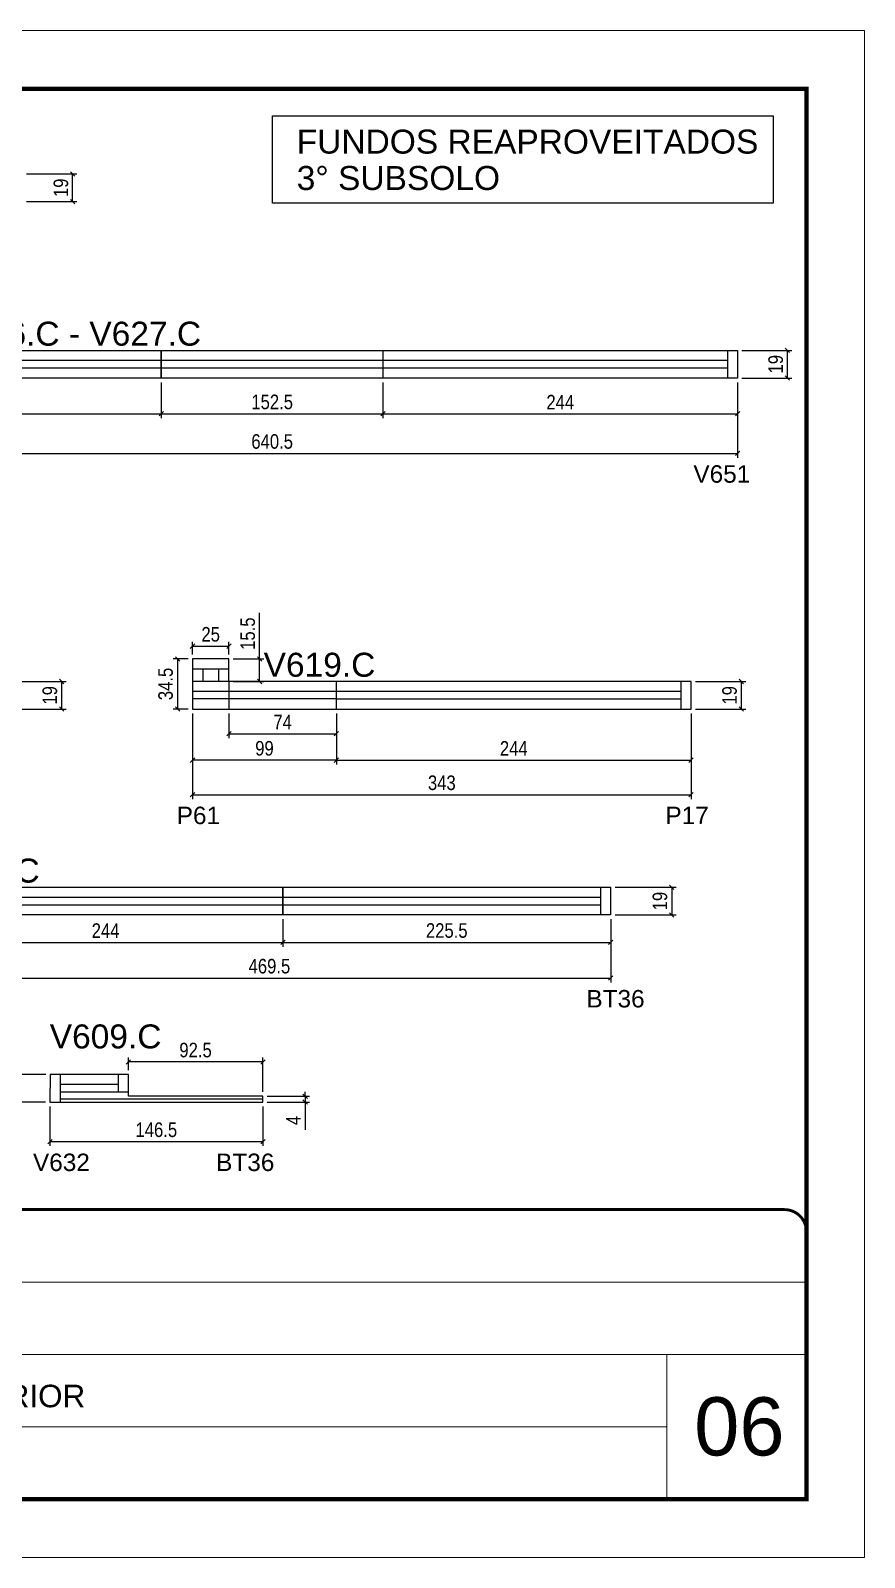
# Model space of a CAD drawing. Extents: x 1959 to 8212, y 239 to 4735.
# Drawn here: x 4469 to 5042, y 2537 to 3587 of the extents above; entities that cross this region are included whole.
import ezdxf

# ---------------------------------------------------------------- set-up
doc = ezdxf.new("R2010")
doc.units = 0
doc.linetypes.add('CONTINUO', pattern=[0])
doc.linetypes.add('DASHED', pattern=[0.75, 0.5, -0.25])
for name, color, linetype in [('5', 5, 'Continuous'), ('COTA', 241, 'Continuous'), ('NOMENCLATURA', 7, 'Continuous'), ('Painéis', 200, 'Continuous'), ('SARR_2.2x7', 40, 'Continuous')]:
    doc.layers.add(name, color=color, linetype=linetype)
for name, color, linetype, lineweight in [('CARIMBO', 255, 'Continuous', 9), ('Folhas', 255, 'Continuous', 9), ('SARRAFO DE PRESSAO', 251, 'DASHED', 9)]:
    doc.layers.add(name, color=color, linetype=linetype, lineweight=lineweight)
doc.styles.add('ARIAL', font='arial.ttf')
doc.styles.add('COTA TECNICA', font='techl___.ttf', dxfattribs={"height": 10})
doc.styles.add('COTA TECNICA-50', font='techl___.ttf', dxfattribs={"height": 10})
doc.styles.get("Standard").update_dxf_attribs({"font": 'arial.ttf'})
doc.dimstyles.new('COTA PAINEL-50', dxfattribs={"dimtxt": 10, "dimasz": 3, "dimexe": 3, "dimexo": 3, "dimgap": 3, "dimtad": 1, "dimdec": 1, "dimzin": 12, "dimdsep": 46, "dimtxsty": 'COTA TECNICA-50', "dimblk1": 'OBLIQUE', "dimblk2": 'OBLIQUE', "dimsah": 1, "dimcen": 0.9, "dimclrd": 4, "dimclre": 4, "dimclrt": 240, "dimadec": 1, "dimazin": 3, "dimtfac": 1, "dimtdec": 1, "dimtmove": 0, "dimatfit": 3, "dimfxl": 1, "dimtolj": 1, "dimtzin": 12, "dimarcsym": 0})
doc.dimstyles.new('PAINEL', dxfattribs={"dimtxt": 10, "dimasz": 3, "dimexe": 3, "dimexo": 3, "dimgap": 3, "dimtad": 1, "dimdec": 1, "dimzin": 12, "dimdsep": 46, "dimtxsty": 'COTA TECNICA', "dimblk1": 'OBLIQUE', "dimblk2": 'OBLIQUE', "dimsah": 1, "dimcen": 0.9, "dimclrd": 4, "dimclre": 4, "dimclrt": 240, "dimadec": 1, "dimazin": 3, "dimtfac": 1, "dimtdec": 1, "dimtmove": 0, "dimatfit": 3, "dimfxl": 1, "dimtolj": 1, "dimtzin": 12, "dimarcsym": 0})

# ---------------------------------------------------------------- blocks, each defined once
blk = doc.blocks.new('9999999999')
at = {"color": 30, "linetype": 'CONTINUO'}
for p, q in [((98564.6, 34379.6), (99584, 34379.6)), ((98564.6, 34329.8), (99488, 34329.8)), ((99584, 34329.8), (99488, 34329.8)), ((99488, 34329.8), (99488, 34230.2)), ((98564.6, 34280), (99488, 34280))]:
    blk.add_line(p, q, dxfattribs=at)
at = {"color": 30, "linetype": 'CONTINUO', "const_width": 2}
blk.add_lwpolyline([(99584, 34230.2), (99584, 34414.4, 0.414214), (99569, 34429.4), (98229, 34429.4, 0.414214), (98214, 34414.4), (98214, 34245.2, 0.414214), (98229, 34230.2), (99584, 34230.2)], format="xyb", dxfattribs=at)
at = {"layer": 'Folhas'}
blk.add_lwpolyline([(98139, 34190.2), (99624, 34190.2), (99624, 35240.2), (98139, 35240.2)], close=True, dxfattribs=at)
at = {"layer": 'Folhas', "color": 30, "const_width": 3}
blk.add_lwpolyline([(98214, 34230.2), (99584, 34230.2), (99584, 35200.2), (98214, 35200.2)], close=True, dxfattribs=at)
at = {"color": 7, "linetype": 'Continuous', "ltscale": 5, "style": 'ARIAL'}
blk.add_text('1° SUBSOLO SUPERIOR', height=15.483, dxfattribs=at).set_placement((98837.7, 34293.5))
blk = doc.blocks.new('_Oblique')
at = {"color": 0, "linetype": 'ByBlock', "lineweight": -2}
blk.add_line((-0.5, -0.5), (0.5, 0.5), dxfattribs=at)
blk = doc.blocks.new('*D170')
at = {"layer": 'COTA', "color": 4, "lineweight": -2, "transparency": 16777216}
for p, q in [((4465.9, 3488), (4500.5, 3488)), ((4497.5, 3469), (4497.5, 3488)), ((4465.9, 3469), (4500.5, 3469))]:
    blk.add_line(p, q, dxfattribs=at)
at = {"layer": 'Defpoints', "color": 0, "transparency": 16777216}
for p in [(4462.9, 3488), (4497.5, 3488), (4462.9, 3469)]:
    blk.add_point(p, dxfattribs=at)
at = {"layer": 'COTA', "color": 4, "lineweight": -2, "transparency": 16777216, "xscale": 3, "yscale": 3, "zscale": 3}
for p, rotation in [((4497.5, 3488), 90), ((4497.5, 3469), 270)]:
    blk.add_blockref('_Oblique', p, dxfattribs=dict(at, rotation=rotation))
at = {"layer": 'COTA', "color": 240, "transparency": 16777216, "insert": (4489.5, 3478.5), "char_height": 10, "attachment_point": 5, "rotation": 90, "style": 'COTA TECNICA'}
blk.add_mtext('\\A1;19', dxfattribs=at)
blk = doc.blocks.new('*D218')
at = {"layer": 'COTA', "color": 4, "lineweight": -2, "transparency": 16777216}
for p, q in [((4458.3, 3139), (4493, 3139)), ((4490, 3120), (4490, 3139)), ((4458.3, 3120), (4493, 3120))]:
    blk.add_line(p, q, dxfattribs=at)
at = {"layer": 'Defpoints', "color": 0, "transparency": 16777216}
for p in [(4455.3, 3139), (4490, 3139), (4455.3, 3120)]:
    blk.add_point(p, dxfattribs=at)
at = {"layer": 'COTA', "color": 4, "lineweight": -2, "transparency": 16777216, "xscale": 3, "yscale": 3, "zscale": 3}
for p, rotation in [((4490, 3139), 90), ((4490, 3120), 270)]:
    blk.add_blockref('_Oblique', p, dxfattribs=dict(at, rotation=rotation))
at = {"layer": 'COTA', "color": 240, "transparency": 16777216, "insert": (4481.9, 3129.5), "char_height": 10, "attachment_point": 5, "rotation": 90, "style": 'COTA TECNICA'}
blk.add_mtext('\\A1;19', dxfattribs=at)
blk = doc.blocks.new('*D219')
at = {"layer": 'Defpoints', "color": 0, "transparency": 16777216}
for p in [(4580, 3120), (4923, 3120), (4923, 3061.1)]:
    blk.add_point(p, dxfattribs=at)
at = {"layer": 'Painéis', "color": 4, "lineweight": -2, "transparency": 16777216}
for p, q in [((4580, 3117), (4580, 3058.1)), ((4923, 3117), (4923, 3058.1)), ((4580, 3061.1), (4923, 3061.1))]:
    blk.add_line(p, q, dxfattribs=at)
at = {"layer": 'Painéis', "color": 4, "lineweight": -2, "transparency": 16777216, "xscale": 3, "yscale": 3, "zscale": 3, "rotation": 180}
blk.add_blockref('_Oblique', (4580, 3061.1), dxfattribs=at)
at = {"layer": 'Painéis', "color": 4, "lineweight": -2, "transparency": 16777216, "xscale": 3, "yscale": 3, "zscale": 3}
blk.add_blockref('_Oblique', (4923, 3061.1), dxfattribs=at)
at = {"layer": 'Painéis', "color": 240, "transparency": 16777216, "insert": (4751.5, 3069.3), "char_height": 10, "attachment_point": 5, "style": 'COTA TECNICA'}
blk.add_mtext('\\A1;343', dxfattribs=at)
blk = doc.blocks.new('*D221')
at = {"layer": 'COTA', "color": 4, "lineweight": -2, "transparency": 16777216}
for p, q in [((4926, 3139), (4960.6, 3139)), ((4957.6, 3120), (4957.6, 3139)), ((4926, 3120), (4960.6, 3120))]:
    blk.add_line(p, q, dxfattribs=at)
at = {"layer": 'Defpoints', "color": 0, "transparency": 16777216}
for p in [(4923, 3139), (4957.6, 3139), (4923, 3120)]:
    blk.add_point(p, dxfattribs=at)
at = {"layer": 'COTA', "color": 4, "lineweight": -2, "transparency": 16777216, "xscale": 3, "yscale": 3, "zscale": 3}
for p, rotation in [((4957.6, 3139), 90), ((4957.6, 3120), 270)]:
    blk.add_blockref('_Oblique', p, dxfattribs=dict(at, rotation=rotation))
at = {"layer": 'COTA', "color": 240, "transparency": 16777216, "insert": (4949.5, 3129.5), "char_height": 10, "attachment_point": 5, "rotation": 90, "style": 'COTA TECNICA'}
blk.add_mtext('\\A1;19', dxfattribs=at)
blk = doc.blocks.new('*D222')
at = {"layer": 'Defpoints', "color": 0, "transparency": 16777216}
for p in [(4679, 3120), (4923, 3120), (4923, 3084.9)]:
    blk.add_point(p, dxfattribs=at)
at = {"layer": 'Painéis', "color": 4, "lineweight": -2, "transparency": 16777216}
for p, q in [((4679, 3117), (4679, 3081.9)), ((4923, 3117), (4923, 3081.9)), ((4679, 3084.9), (4923, 3084.9))]:
    blk.add_line(p, q, dxfattribs=at)
at = {"layer": 'Painéis', "color": 4, "lineweight": -2, "transparency": 16777216, "xscale": 3, "yscale": 3, "zscale": 3, "rotation": 180}
blk.add_blockref('_Oblique', (4679, 3084.9), dxfattribs=at)
at = {"layer": 'Painéis', "color": 4, "lineweight": -2, "transparency": 16777216, "xscale": 3, "yscale": 3, "zscale": 3}
blk.add_blockref('_Oblique', (4923, 3084.9), dxfattribs=at)
at = {"layer": 'Painéis', "color": 240, "transparency": 16777216, "insert": (4801, 3093), "char_height": 10, "attachment_point": 5, "style": 'COTA TECNICA'}
blk.add_mtext('\\A1;244', dxfattribs=at)
blk = doc.blocks.new('*D223')
at = {"layer": 'Defpoints', "color": 0, "transparency": 16777216}
for p in [(4580, 3120), (4679, 3120), (4580, 3084.9)]:
    blk.add_point(p, dxfattribs=at)
at = {"layer": 'Painéis', "color": 4, "lineweight": -2, "transparency": 16777216}
for p, q in [((4580, 3117), (4580, 3081.9)), ((4679, 3117), (4679, 3081.9)), ((4679, 3084.9), (4580, 3084.9))]:
    blk.add_line(p, q, dxfattribs=at)
at = {"layer": 'Painéis', "color": 4, "lineweight": -2, "transparency": 16777216, "xscale": 3, "yscale": 3, "zscale": 3, "rotation": 180}
blk.add_blockref('_Oblique', (4580, 3084.9), dxfattribs=at)
at = {"layer": 'Painéis', "color": 4, "lineweight": -2, "transparency": 16777216, "xscale": 3, "yscale": 3, "zscale": 3}
blk.add_blockref('_Oblique', (4679, 3084.9), dxfattribs=at)
at = {"layer": 'Painéis', "color": 240, "transparency": 16777216, "insert": (4629.5, 3093), "char_height": 10, "attachment_point": 5, "style": 'COTA TECNICA'}
blk.add_mtext('\\A1;99', dxfattribs=at)
blk = doc.blocks.new('*D224')
at = {"layer": 'Defpoints', "color": 0, "transparency": 16777216}
for p in [(4580, 3154.5), (4569.7, 3120), (4580, 3120)]:
    blk.add_point(p, dxfattribs=at)
at = {"layer": 'Painéis', "color": 4, "lineweight": -2, "transparency": 16777216}
for p, q in [((4577, 3154.5), (4566.7, 3154.5)), ((4569.7, 3154.5), (4569.7, 3120)), ((4577, 3120), (4566.7, 3120))]:
    blk.add_line(p, q, dxfattribs=at)
at = {"layer": 'Painéis', "color": 4, "lineweight": -2, "transparency": 16777216, "xscale": 3, "yscale": 3, "zscale": 3}
for p, rotation in [((4569.7, 3154.5), 90), ((4569.7, 3120), 270)]:
    blk.add_blockref('_Oblique', p, dxfattribs=dict(at, rotation=rotation))
at = {"layer": 'Painéis', "color": 240, "transparency": 16777216, "insert": (4561.5, 3137.3), "char_height": 10, "attachment_point": 5, "rotation": 90, "style": 'COTA TECNICA'}
blk.add_mtext('\\A1;34.5', dxfattribs=at)
blk = doc.blocks.new('*D225')
at = {"layer": 'Defpoints', "color": 0, "transparency": 16777216}
for p in [(4605, 3163.3), (4580, 3154.5), (4605, 3154.5)]:
    blk.add_point(p, dxfattribs=at)
at = {"layer": 'Painéis', "color": 4, "lineweight": -2, "transparency": 16777216}
for p, q in [((4580, 3157.5), (4580, 3166.3)), ((4580, 3163.3), (4605, 3163.3)), ((4605, 3157.5), (4605, 3166.3))]:
    blk.add_line(p, q, dxfattribs=at)
at = {"layer": 'Painéis', "color": 4, "lineweight": -2, "transparency": 16777216, "xscale": 3, "yscale": 3, "zscale": 3, "rotation": 180}
blk.add_blockref('_Oblique', (4580, 3163.3), dxfattribs=at)
at = {"layer": 'Painéis', "color": 4, "lineweight": -2, "transparency": 16777216, "xscale": 3, "yscale": 3, "zscale": 3}
blk.add_blockref('_Oblique', (4605, 3163.3), dxfattribs=at)
at = {"layer": 'Painéis', "color": 240, "transparency": 16777216, "insert": (4592.5, 3171.4), "char_height": 10, "attachment_point": 5, "style": 'COTA TECNICA'}
blk.add_mtext('\\A1;25', dxfattribs=at)
blk = doc.blocks.new('*D226')
at = {"layer": 'Defpoints', "color": 0, "transparency": 16777216}
for p in [(4605, 3154.5), (4626.1, 3154.5), (4605, 3139)]:
    blk.add_point(p, dxfattribs=at)
at = {"layer": 'Painéis', "color": 4, "lineweight": -2, "transparency": 16777216}
for p, q in [((4626.1, 3154.5), (4626.1, 3186.3)), ((4608, 3154.5), (4629.1, 3154.5)), ((4626.1, 3139), (4626.1, 3154.5)), ((4608, 3139), (4629.1, 3139))]:
    blk.add_line(p, q, dxfattribs=at)
at = {"layer": 'Painéis', "color": 4, "lineweight": -2, "transparency": 16777216, "xscale": 3, "yscale": 3, "zscale": 3}
for p, rotation in [((4626.1, 3154.5), 90), ((4626.1, 3139), 270)]:
    blk.add_blockref('_Oblique', p, dxfattribs=dict(at, rotation=rotation))
at = {"layer": 'Painéis', "color": 240, "transparency": 16777216, "insert": (4618, 3171.9), "char_height": 10, "attachment_point": 5, "rotation": 90, "style": 'COTA TECNICA'}
blk.add_mtext('\\A1;15.5', dxfattribs=at)
blk = doc.blocks.new('*D228')
at = {"layer": 'Defpoints', "color": 0, "transparency": 16777216}
for p in [(4605, 3120), (4679, 3120), (4679, 3103.1)]:
    blk.add_point(p, dxfattribs=at)
at = {"layer": 'Painéis', "color": 4, "lineweight": -2, "transparency": 16777216}
for p, q in [((4605, 3117), (4605, 3100.1)), ((4679, 3117), (4679, 3100.1)), ((4605, 3103.1), (4679, 3103.1))]:
    blk.add_line(p, q, dxfattribs=at)
at = {"layer": 'Painéis', "color": 4, "lineweight": -2, "transparency": 16777216, "xscale": 3, "yscale": 3, "zscale": 3, "rotation": 180}
blk.add_blockref('_Oblique', (4605, 3103.1), dxfattribs=at)
at = {"layer": 'Painéis', "color": 4, "lineweight": -2, "transparency": 16777216, "xscale": 3, "yscale": 3, "zscale": 3}
blk.add_blockref('_Oblique', (4679, 3103.1), dxfattribs=at)
at = {"layer": 'Painéis', "color": 240, "transparency": 16777216, "insert": (4642, 3111.1), "char_height": 10, "attachment_point": 5, "style": 'COTA TECNICA'}
blk.add_mtext('\\A1;74', dxfattribs=at)
blk = doc.blocks.new('*D247')
at = {"layer": 'COTA', "color": 4, "linetype": 'ByBlock', "lineweight": -2, "transparency": 16777216}
for p, q in [((4314.5, 3344.7), (4314.5, 3320.1)), ((4558.5, 3344.7), (4558.5, 3320.1)), ((4314.5, 3323.1), (4558.5, 3323.1))]:
    blk.add_line(p, q, dxfattribs=at)
at = {"layer": 'Defpoints', "color": 0, "linetype": 'ByBlock', "transparency": 16777216}
for p in [(4314.5, 3347.7), (4558.5, 3347.7), (4558.5, 3323.1)]:
    blk.add_point(p, dxfattribs=at)
at = {"layer": 'COTA', "color": 4, "linetype": 'ByBlock', "lineweight": -2, "transparency": 16777216, "xscale": 3, "yscale": 3, "zscale": 3, "rotation": 180}
blk.add_blockref('_Oblique', (4314.5, 3323.1), dxfattribs=at)
at = {"layer": 'COTA', "color": 4, "linetype": 'ByBlock', "lineweight": -2, "transparency": 16777216, "xscale": 3, "yscale": 3, "zscale": 3}
blk.add_blockref('_Oblique', (4558.5, 3323.1), dxfattribs=at)
at = {"layer": 'COTA', "color": 240, "linetype": 'ByBlock', "transparency": 16777216, "insert": (4436.5, 3331.1), "char_height": 10, "attachment_point": 5, "style": 'COTA TECNICA-50'}
blk.add_mtext('\\A1;244', dxfattribs=at)
blk = doc.blocks.new('*D246')
at = {"layer": 'COTA', "color": 4, "lineweight": -2, "transparency": 16777216}
for p, q in [((4314.5, 3344.7), (4314.5, 3292.9)), ((4955, 3344.7), (4955, 3292.9)), ((4314.5, 3295.9), (4955, 3295.9))]:
    blk.add_line(p, q, dxfattribs=at)
at = {"layer": 'Defpoints', "color": 0, "transparency": 16777216}
for p in [(4314.5, 3347.7), (4955, 3347.7), (4955, 3295.9)]:
    blk.add_point(p, dxfattribs=at)
at = {"layer": 'COTA', "color": 4, "lineweight": -2, "transparency": 16777216, "xscale": 3, "yscale": 3, "zscale": 3, "rotation": 180}
blk.add_blockref('_Oblique', (4314.5, 3295.9), dxfattribs=at)
at = {"layer": 'COTA', "color": 4, "lineweight": -2, "transparency": 16777216, "xscale": 3, "yscale": 3, "zscale": 3}
blk.add_blockref('_Oblique', (4955, 3295.9), dxfattribs=at)
at = {"layer": 'COTA', "color": 240, "transparency": 16777216, "insert": (4634.8, 3304), "char_height": 10, "attachment_point": 5, "style": 'COTA TECNICA'}
blk.add_mtext('\\A1;640.5', dxfattribs=at)
blk = doc.blocks.new('*D248')
at = {"layer": 'Defpoints', "color": 0, "transparency": 16777216}
for p in [(4558.5, 3347.7), (4711, 3347.7), (4711, 3323.1)]:
    blk.add_point(p, dxfattribs=at)
at = {"layer": 'Painéis', "color": 4, "lineweight": -2, "transparency": 16777216}
for p, q in [((4558.5, 3344.7), (4558.5, 3320.1)), ((4711, 3344.7), (4711, 3320.1)), ((4558.5, 3323.1), (4711, 3323.1))]:
    blk.add_line(p, q, dxfattribs=at)
at = {"layer": 'Painéis', "color": 4, "lineweight": -2, "transparency": 16777216, "xscale": 3, "yscale": 3, "zscale": 3, "rotation": 180}
blk.add_blockref('_Oblique', (4558.5, 3323.1), dxfattribs=at)
at = {"layer": 'Painéis', "color": 4, "lineweight": -2, "transparency": 16777216, "xscale": 3, "yscale": 3, "zscale": 3}
blk.add_blockref('_Oblique', (4711, 3323.1), dxfattribs=at)
at = {"layer": 'Painéis', "color": 240, "transparency": 16777216, "insert": (4634.8, 3331.2), "char_height": 10, "attachment_point": 5, "style": 'COTA TECNICA'}
blk.add_mtext('\\A1;152.5', dxfattribs=at)
blk = doc.blocks.new('*D249')
at = {"layer": 'Defpoints', "color": 0, "transparency": 16777216}
for p in [(4711, 3347.7), (4955, 3347.7), (4955, 3323.1)]:
    blk.add_point(p, dxfattribs=at)
at = {"layer": 'Painéis', "color": 4, "lineweight": -2, "transparency": 16777216}
for p, q in [((4711, 3344.7), (4711, 3320.1)), ((4955, 3344.7), (4955, 3320.1)), ((4711, 3323.1), (4955, 3323.1))]:
    blk.add_line(p, q, dxfattribs=at)
at = {"layer": 'Painéis', "color": 4, "lineweight": -2, "transparency": 16777216, "xscale": 3, "yscale": 3, "zscale": 3, "rotation": 180}
blk.add_blockref('_Oblique', (4711, 3323.1), dxfattribs=at)
at = {"layer": 'Painéis', "color": 4, "lineweight": -2, "transparency": 16777216, "xscale": 3, "yscale": 3, "zscale": 3}
blk.add_blockref('_Oblique', (4955, 3323.1), dxfattribs=at)
at = {"layer": 'Painéis', "color": 240, "transparency": 16777216, "insert": (4833, 3331.1), "char_height": 10, "attachment_point": 5, "style": 'COTA TECNICA'}
blk.add_mtext('\\A1;244', dxfattribs=at)
blk = doc.blocks.new('*D250')
at = {"layer": 'Defpoints', "color": 0, "transparency": 16777216}
for p in [(4955, 3366.7), (4989.3, 3366.7), (4955, 3347.7)]:
    blk.add_point(p, dxfattribs=at)
at = {"layer": 'Painéis', "color": 4, "lineweight": -2, "transparency": 16777216}
for p, q in [((4958, 3366.7), (4992.3, 3366.7)), ((4989.3, 3347.7), (4989.3, 3366.7)), ((4958, 3347.7), (4992.3, 3347.7))]:
    blk.add_line(p, q, dxfattribs=at)
at = {"layer": 'Painéis', "color": 4, "lineweight": -2, "transparency": 16777216, "xscale": 3, "yscale": 3, "zscale": 3}
for p, rotation in [((4989.3, 3366.7), 90), ((4989.3, 3347.7), 270)]:
    blk.add_blockref('_Oblique', p, dxfattribs=dict(at, rotation=rotation))
at = {"layer": 'Painéis', "color": 240, "transparency": 16777216, "insert": (4981.2, 3357.2), "char_height": 10, "attachment_point": 5, "rotation": 90, "style": 'COTA TECNICA'}
blk.add_mtext('\\A1;19', dxfattribs=at)
blk = doc.blocks.new('*D272')
at = {"layer": 'COTA', "color": 4, "linetype": 'ByBlock', "lineweight": -2, "transparency": 16777216}
for p, q in [((4398.2, 2975.5), (4398.2, 2956.6)), ((4642.2, 2975.5), (4642.2, 2956.6)), ((4398.2, 2959.6), (4642.2, 2959.6))]:
    blk.add_line(p, q, dxfattribs=at)
at = {"layer": 'Defpoints', "color": 0, "linetype": 'ByBlock', "transparency": 16777216}
for p in [(4398.2, 2978.5), (4642.2, 2978.5), (4642.2, 2959.6)]:
    blk.add_point(p, dxfattribs=at)
at = {"layer": 'COTA', "color": 4, "linetype": 'ByBlock', "lineweight": -2, "transparency": 16777216, "xscale": 3, "yscale": 3, "zscale": 3, "rotation": 180}
blk.add_blockref('_Oblique', (4398.2, 2959.6), dxfattribs=at)
at = {"layer": 'COTA', "color": 4, "linetype": 'ByBlock', "lineweight": -2, "transparency": 16777216, "xscale": 3, "yscale": 3, "zscale": 3}
blk.add_blockref('_Oblique', (4642.2, 2959.6), dxfattribs=at)
at = {"layer": 'COTA', "color": 240, "linetype": 'ByBlock', "transparency": 16777216, "insert": (4520.2, 2967.7), "char_height": 10, "attachment_point": 5, "style": 'COTA TECNICA-50'}
blk.add_mtext('\\A1;244', dxfattribs=at)
blk = doc.blocks.new('*D273')
at = {"layer": 'COTA', "color": 4, "linetype": 'ByBlock', "lineweight": -2, "transparency": 16777216}
for p, q in [((4642.2, 2975.5), (4642.2, 2956.6)), ((4867.7, 2975.5), (4867.7, 2956.6)), ((4642.2, 2959.6), (4867.7, 2959.6))]:
    blk.add_line(p, q, dxfattribs=at)
at = {"layer": 'Defpoints', "color": 0, "linetype": 'ByBlock', "transparency": 16777216}
for p in [(4642.2, 2978.5), (4867.7, 2978.5), (4867.7, 2959.6)]:
    blk.add_point(p, dxfattribs=at)
at = {"layer": 'COTA', "color": 4, "linetype": 'ByBlock', "lineweight": -2, "transparency": 16777216, "xscale": 3, "yscale": 3, "zscale": 3, "rotation": 180}
blk.add_blockref('_Oblique', (4642.2, 2959.6), dxfattribs=at)
at = {"layer": 'COTA', "color": 4, "linetype": 'ByBlock', "lineweight": -2, "transparency": 16777216, "xscale": 3, "yscale": 3, "zscale": 3}
blk.add_blockref('_Oblique', (4867.7, 2959.6), dxfattribs=at)
at = {"layer": 'COTA', "color": 240, "linetype": 'ByBlock', "transparency": 16777216, "insert": (4754.9, 2967.7), "char_height": 10, "attachment_point": 5, "style": 'COTA TECNICA-50'}
blk.add_mtext('\\A1;225.5', dxfattribs=at)
blk = doc.blocks.new('*D274')
at = {"layer": 'COTA', "color": 4, "lineweight": -2, "transparency": 16777216}
for p, q in [((4398.2, 2975.5), (4398.2, 2932.1)), ((4867.7, 2975.5), (4867.7, 2932.1)), ((4398.2, 2935.1), (4867.7, 2935.1))]:
    blk.add_line(p, q, dxfattribs=at)
at = {"layer": 'Defpoints', "color": 0, "transparency": 16777216}
for p in [(4398.2, 2978.5), (4867.7, 2978.5), (4867.7, 2935.1)]:
    blk.add_point(p, dxfattribs=at)
at = {"layer": 'COTA', "color": 4, "lineweight": -2, "transparency": 16777216, "xscale": 3, "yscale": 3, "zscale": 3, "rotation": 180}
blk.add_blockref('_Oblique', (4398.2, 2935.1), dxfattribs=at)
at = {"layer": 'COTA', "color": 4, "lineweight": -2, "transparency": 16777216, "xscale": 3, "yscale": 3, "zscale": 3}
blk.add_blockref('_Oblique', (4867.7, 2935.1), dxfattribs=at)
at = {"layer": 'COTA', "color": 240, "transparency": 16777216, "insert": (4632.9, 2943.2), "char_height": 10, "attachment_point": 5, "style": 'COTA TECNICA'}
blk.add_mtext('\\A1;469.5', dxfattribs=at)
blk = doc.blocks.new('*D275')
at = {"layer": 'Defpoints', "color": 0, "transparency": 16777216}
for p in [(4867.7, 2997.5), (4867.7, 2978.5), (4909.7, 2978.5)]:
    blk.add_point(p, dxfattribs=at)
at = {"layer": 'Painéis', "color": 4, "lineweight": -2, "transparency": 16777216}
for p, q in [((4870.7, 2997.5), (4912.7, 2997.5)), ((4909.7, 2997.5), (4909.7, 2978.5)), ((4870.7, 2978.5), (4912.7, 2978.5))]:
    blk.add_line(p, q, dxfattribs=at)
at = {"layer": 'Painéis', "color": 4, "lineweight": -2, "transparency": 16777216, "xscale": 3, "yscale": 3, "zscale": 3}
for p, rotation in [((4909.7, 2997.5), 90), ((4909.7, 2978.5), 270)]:
    blk.add_blockref('_Oblique', p, dxfattribs=dict(at, rotation=rotation))
at = {"layer": 'Painéis', "color": 240, "transparency": 16777216, "insert": (4901.6, 2988), "char_height": 10, "attachment_point": 5, "rotation": 90, "style": 'COTA TECNICA'}
blk.add_mtext('\\A1;19', dxfattribs=at)
blk = doc.blocks.new('*D276')
at = {"layer": 'COTA', "color": 4, "lineweight": -2, "transparency": 16777216}
for p, q in [((4481.9, 2846.8), (4481.9, 2819.6)), ((4628.4, 2846.8), (4628.4, 2819.6)), ((4481.9, 2822.6), (4628.4, 2822.6))]:
    blk.add_line(p, q, dxfattribs=at)
at = {"layer": 'Defpoints', "color": 0, "transparency": 16777216}
for p in [(4481.9, 2849.8), (4628.4, 2849.8), (4628.4, 2822.6)]:
    blk.add_point(p, dxfattribs=at)
at = {"layer": 'COTA', "color": 4, "lineweight": -2, "transparency": 16777216, "xscale": 3, "yscale": 3, "zscale": 3, "rotation": 180}
blk.add_blockref('_Oblique', (4481.9, 2822.6), dxfattribs=at)
at = {"layer": 'COTA', "color": 4, "lineweight": -2, "transparency": 16777216, "xscale": 3, "yscale": 3, "zscale": 3}
blk.add_blockref('_Oblique', (4628.4, 2822.6), dxfattribs=at)
at = {"layer": 'COTA', "color": 240, "transparency": 16777216, "insert": (4555.1, 2830.7), "char_height": 10, "attachment_point": 5, "style": 'COTA TECNICA'}
blk.add_mtext('\\A1;146.5', dxfattribs=at)
blk = doc.blocks.new('*D277')
at = {"layer": 'COTA', "color": 4, "lineweight": -2, "transparency": 16777216}
for p, q in [((4479, 2868.8), (4452.8, 2868.8)), ((4455.8, 2849.8), (4455.8, 2868.8)), ((4478.9, 2849.8), (4452.8, 2849.8))]:
    blk.add_line(p, q, dxfattribs=at)
at = {"layer": 'Defpoints', "color": 0, "transparency": 16777216}
for p in [(4455.8, 2868.8), (4482, 2868.8), (4481.9, 2849.8)]:
    blk.add_point(p, dxfattribs=at)
at = {"layer": 'COTA', "color": 4, "lineweight": -2, "transparency": 16777216, "xscale": 3, "yscale": 3, "zscale": 3}
for p, rotation in [((4455.8, 2868.8), 90), ((4455.8, 2849.8), 270)]:
    blk.add_blockref('_Oblique', p, dxfattribs=dict(at, rotation=rotation))
at = {"layer": 'COTA', "color": 240, "transparency": 16777216, "insert": (4447.7, 2859.3), "char_height": 10, "attachment_point": 5, "rotation": 90, "style": 'COTA TECNICA'}
blk.add_mtext('\\A1;19', dxfattribs=at)
blk = doc.blocks.new('*D278')
at = {"layer": 'COTA', "color": 4, "lineweight": -2, "transparency": 16777216}
for p, q in [((4657.5, 2853.8), (4657.5, 2856.8)), ((4631.4, 2853.8), (4660.5, 2853.8)), ((4631.4, 2849.8), (4660.5, 2849.8)), ((4657.5, 2853.8), (4657.5, 2849.8)), ((4657.5, 2849.8), (4657.5, 2830.6))]:
    blk.add_line(p, q, dxfattribs=at)
at = {"layer": 'Defpoints', "color": 0, "transparency": 16777216}
for p in [(4628.4, 2853.8), (4628.4, 2849.8), (4657.5, 2849.8)]:
    blk.add_point(p, dxfattribs=at)
at = {"layer": 'COTA', "color": 4, "lineweight": -2, "transparency": 16777216, "xscale": 3, "yscale": 3, "zscale": 3}
for p, rotation in [((4657.5, 2853.8), 270), ((4657.5, 2849.8), 90)]:
    blk.add_blockref('_Oblique', p, dxfattribs=dict(at, rotation=rotation))
at = {"layer": 'COTA', "color": 240, "transparency": 16777216, "insert": (4649.4, 2837.2), "char_height": 10, "attachment_point": 5, "rotation": 90, "style": 'COTA TECNICA'}
blk.add_mtext('\\A1;4', dxfattribs=at)
blk = doc.blocks.new('*D279')
at = {"layer": 'COTA', "color": 4, "lineweight": -2, "transparency": 16777216}
for p, q in [((4535.9, 2871.8), (4535.9, 2880.4)), ((4628.4, 2877.4), (4535.9, 2877.4)), ((4628.4, 2856.8), (4628.4, 2880.4))]:
    blk.add_line(p, q, dxfattribs=at)
at = {"layer": 'Defpoints', "color": 0, "transparency": 16777216}
for p in [(4535.9, 2877.4), (4535.9, 2868.8), (4628.4, 2853.8)]:
    blk.add_point(p, dxfattribs=at)
at = {"layer": 'COTA', "color": 4, "lineweight": -2, "transparency": 16777216, "xscale": 3, "yscale": 3, "zscale": 3, "rotation": 180}
blk.add_blockref('_Oblique', (4535.9, 2877.4), dxfattribs=at)
at = {"layer": 'COTA', "color": 4, "lineweight": -2, "transparency": 16777216, "xscale": 3, "yscale": 3, "zscale": 3}
blk.add_blockref('_Oblique', (4628.4, 2877.4), dxfattribs=at)
at = {"layer": 'COTA', "color": 240, "transparency": 16777216, "insert": (4582.1, 2885.5), "char_height": 10, "attachment_point": 5, "style": 'COTA TECNICA'}
blk.add_mtext('\\A1;92.5', dxfattribs=at)

msp = doc.modelspace()

# ---------------------------------------------------------------- linework, layer by layer
at = {"layer": 'NOMENCLATURA', "linetype": 'Continuous'}
msp.add_lwpolyline([(4634.94, 3527.99), (4979.44, 3527.99), (4979.44, 3467.97), (4634.94, 3467.97)], close=True, dxfattribs=at)
at = {"layer": 'Painéis'}
for p, q in [((4558.52, 3366.69), (4955.02, 3366.69)), ((4558.52, 3347.69), (4558.52, 3366.69)), ((4711.02, 3366.69), (4711.02, 3347.69)), ((4955.02, 3366.69), (4955.02, 3347.69)), ((4955.02, 3347.69), (4558.52, 3347.69)), ((4605, 3154.53), (4580, 3154.53)), ((4580, 3154.53), (4580, 3120.03)), ((4605, 3139.03), (4605, 3154.53)), ((4923, 3139.03), (4605, 3139.03)), ((4605, 3139.03), (4605, 3120.03)), ((4679, 3120.03), (4679, 3139.03)), ((4923, 3120.03), (4923, 3139.03)), ((4580, 3120.03), (4923, 3120.03)), ((4642.16, 2997.48), (4867.66, 2997.48)), ((4642.16, 2978.48), (4642.16, 2997.48)), ((4867.66, 2997.48), (4867.66, 2978.48)), ((4867.66, 2978.48), (4642.16, 2978.48))]:
    msp.add_line(p, q, dxfattribs=at)
for points in [[(4558.52, 3347.69), (4314.52, 3347.69), (4314.52, 3366.69), (4558.52, 3366.69)], [(4642.16, 2978.48), (4398.16, 2978.48), (4398.16, 2997.48), (4642.16, 2997.48)]]:
    msp.add_lwpolyline(points, close=True, dxfattribs=at)
msp.add_lwpolyline([(4481.99, 2868.83), (4481.89, 2849.83), (4628.39, 2849.83), (4628.39, 2853.83), (4535.89, 2853.83), (4535.89, 2868.83), (4481.99, 2868.83)], dxfattribs=at)
at = {"layer": 'SARR_2.2x7', "linetype": 'Continuous'}
for p, q in [((4948.02, 3366.69), (4948.02, 3347.69)), ((4558.52, 3359.69), (4321.52, 3359.69)), ((4321.52, 3354.69), (4558.52, 3354.69)), ((4711.02, 3359.69), (4558.52, 3359.69)), ((4558.52, 3354.69), (4711.02, 3354.69)), ((4948.02, 3359.69), (4711.02, 3359.69)), ((4711.02, 3354.69), (4948.02, 3354.69)), ((4605, 3147.53), (4580, 3147.53)), ((4587, 3147.53), (4587, 3139.03)), ((4598, 3139.03), (4598, 3147.53)), ((4605, 3139.03), (4580, 3139.03)), ((4679, 3132.03), (4580, 3132.03)), ((4916, 3132.03), (4679, 3132.03)), ((4916, 3139.03), (4916, 3120.03)), ((4679, 3127.03), (4580, 3127.03)), ((4679, 3127.03), (4916, 3127.03)), ((4860.66, 2997.48), (4860.66, 2978.48)), ((4642.16, 2990.48), (4405.16, 2990.48)), ((4405.16, 2985.48), (4642.16, 2985.48)), ((4860.66, 2990.48), (4642.16, 2990.48)), ((4642.16, 2985.48), (4860.66, 2985.48)), ((4488.99, 2868.83), (4488.99, 2849.83)), ((4528.89, 2868.83), (4528.89, 2856.83)), ((4528.89, 2861.83), (4488.99, 2861.83)), ((4488.99, 2856.83), (4535.89, 2856.83)), ((4628.39, 2851.83), (4488.99, 2851.83))]:
    msp.add_line(p, q, dxfattribs=at)

# ---------------------------------------------------------------- block references
at = {"layer": 'SARRAFO DE PRESSAO', "color": 6, "linetype": 'ByBlock'}
msp.add_blockref('9999999999', (-94581.71, -31653.56), dxfattribs=at)

# ---------------------------------------------------------------- texts
at = {"layer": '5', "linetype": 'Continuous'}
for s, p in [('V651', (4924.56, 3275.71)), ('P61', (4569.13, 3040.93)), ('P17', (4905.33, 3040.93)), ('BT36', (4850.96, 2914.86)), ('V632', (4470.25, 2802.37)), ('BT36', (4596.26, 2802.37))]:
    msp.add_text(s, height=12, rotation=359.99996, dxfattribs=at).set_placement(p)
at = {"layer": 'CARIMBO', "style": 'ARIAL'}
msp.add_text('06', height=40, dxfattribs=at).set_placement((4925.13, 2606.79))
at = {"layer": 'NOMENCLATURA', "linetype": 'Continuous'}
for s, p in [('FUNDOS REAPROVEITADOS', (4651.69, 3502.02)), ('3° SUBSOLO', (4651.69, 3476.99)), ('V654.C - V626.C - V627.C', (4314.32, 3369.93)), ('V619.C', (4628.92, 3142.27)), ('V605.C', (4397.96, 3000.72)), ('V609.C', (4481.78, 2886.68))]:
    msp.add_text(s, height=16.5, dxfattribs=at).set_placement(p)

# ---------------------------------------------------------------- dimensions: what is measured, and where the dimension line sits
at = {"layer": 'COTA'}
for base, p1, p2, picture, middle in [((4497.54, 3488.02), (4462.91, 3469.02), (4462.91, 3488.02), '*D170', (4489.46, 3478.52)), ((4489.96, 3139.03), (4455.33, 3120.03), (4455.33, 3139.03), '*D218', (4481.87, 3129.53)), ((4957.63, 3139.03), (4923, 3120.03), (4923, 3139.03), '*D221', (4949.55, 3129.53)), ((4455.83, 2868.83), (4481.89, 2849.83), (4481.99, 2868.83), '*D277', (4447.74, 2859.33)), ((4657.48, 2849.83), (4628.39, 2853.83), (4628.39, 2849.83), '*D278', (4649.41, 2837.21))]:
    dim = msp.add_linear_dim(base=base, p1=p1, p2=p2, angle=90, dimstyle='PAINEL', dxfattribs=at)
    dim.commit()
    dim.dimension.update_dxf_attribs({"geometry": picture, "text_midpoint": middle})
at = {"layer": 'COTA', "color": 1, "linetype": 'ByBlock'}
for base, p1, p2, picture, middle in [((4558.52, 3323.07), (4314.52, 3347.69), (4558.52, 3347.69), '*D247', (4436.52, 3331.15)), ((4642.16, 2959.64), (4398.16, 2978.48), (4642.16, 2978.48), '*D272', (4520.16, 2967.71)), ((4867.66, 2959.64), (4642.16, 2978.48), (4867.66, 2978.48), '*D273', (4754.91, 2967.75))]:
    dim = msp.add_linear_dim(base=base, p1=p1, p2=p2, dimstyle='COTA PAINEL-50', override={"dimarcsym": 1}, dxfattribs=at)
    dim.commit()
    dim.dimension.update_dxf_attribs({"geometry": picture, "text_midpoint": middle})
at = {"layer": 'COTA'}
for base, p1, p2, picture, middle in [((4955.02, 3295.91), (4314.52, 3347.69), (4955.02, 3347.69), '*D246', (4634.77, 3304.02)), ((4867.66, 2935.06), (4398.16, 2978.48), (4867.66, 2978.48), '*D274', (4632.91, 2943.2)), ((4535.89, 2877.37), (4628.39, 2853.83), (4535.89, 2868.83), '*D279', (4582.14, 2885.5)), ((4628.39, 2822.57), (4481.89, 2849.83), (4628.39, 2849.83), '*D276', (4555.14, 2830.68))]:
    dim = msp.add_linear_dim(base=base, p1=p1, p2=p2, dimstyle='PAINEL', dxfattribs=at)
    dim.commit()
    dim.dimension.update_dxf_attribs({"geometry": picture, "text_midpoint": middle})
at = {"layer": 'Painéis'}
for base, p1, p2, picture, middle in [((4989.33, 3366.69), (4955.02, 3347.69), (4955.02, 3366.69), '*D250', (4981.24, 3357.19)), ((4626.12, 3154.53), (4605, 3139.03), (4605, 3154.53), '*D226', (4618.01, 3171.93)), ((4569.75, 3120.03), (4580, 3154.53), (4580, 3120.03), '*D224', (4561.53, 3137.28)), ((4909.72, 2978.48), (4867.66, 2997.48), (4867.66, 2978.48), '*D275', (4901.63, 2987.98))]:
    dim = msp.add_linear_dim(base=base, p1=p1, p2=p2, angle=90, dimstyle='PAINEL', dxfattribs=at)
    dim.commit()
    dim.dimension.update_dxf_attribs({"geometry": picture, "text_midpoint": middle})
for base, p1, p2, picture, middle in [((4711.02, 3323.07), (4558.52, 3347.69), (4711.02, 3347.69), '*D248', (4634.77, 3331.18)), ((4605, 3163.31), (4580, 3154.53), (4605, 3154.53), '*D225', (4592.5, 3171.42)), ((4923, 3061.13), (4580, 3120.03), (4923, 3120.03), '*D219', (4751.5, 3069.35)), ((4580, 3084.95), (4679, 3120.03), (4580, 3120.03), '*D223', (4629.5, 3093.03)), ((4923, 3084.95), (4679, 3120.03), (4923, 3120.03), '*D222', (4801, 3093.02))]:
    dim = msp.add_linear_dim(base=base, p1=p1, p2=p2, dimstyle='PAINEL', dxfattribs=at)
    dim.commit()
    dim.dimension.update_dxf_attribs({"geometry": picture, "text_midpoint": middle})
for base, p1, p2, picture, middle in [((4955.02, 3323.07), (4711.02, 3347.69), (4955.02, 3347.69), '*D249', (4833.02, 3331.15)), ((4679, 3103.06), (4605, 3120.03), (4679, 3120.03), '*D228', (4642, 3111.13))]:
    dim = msp.add_linear_dim(base=base, p1=p1, p2=p2, dimstyle='PAINEL', override={"dimtmove": 1}, dxfattribs=at)
    dim.commit()
    dim.dimension.update_dxf_attribs({"geometry": picture, "text_midpoint": middle})

doc.saveas('drawing.dxf')
